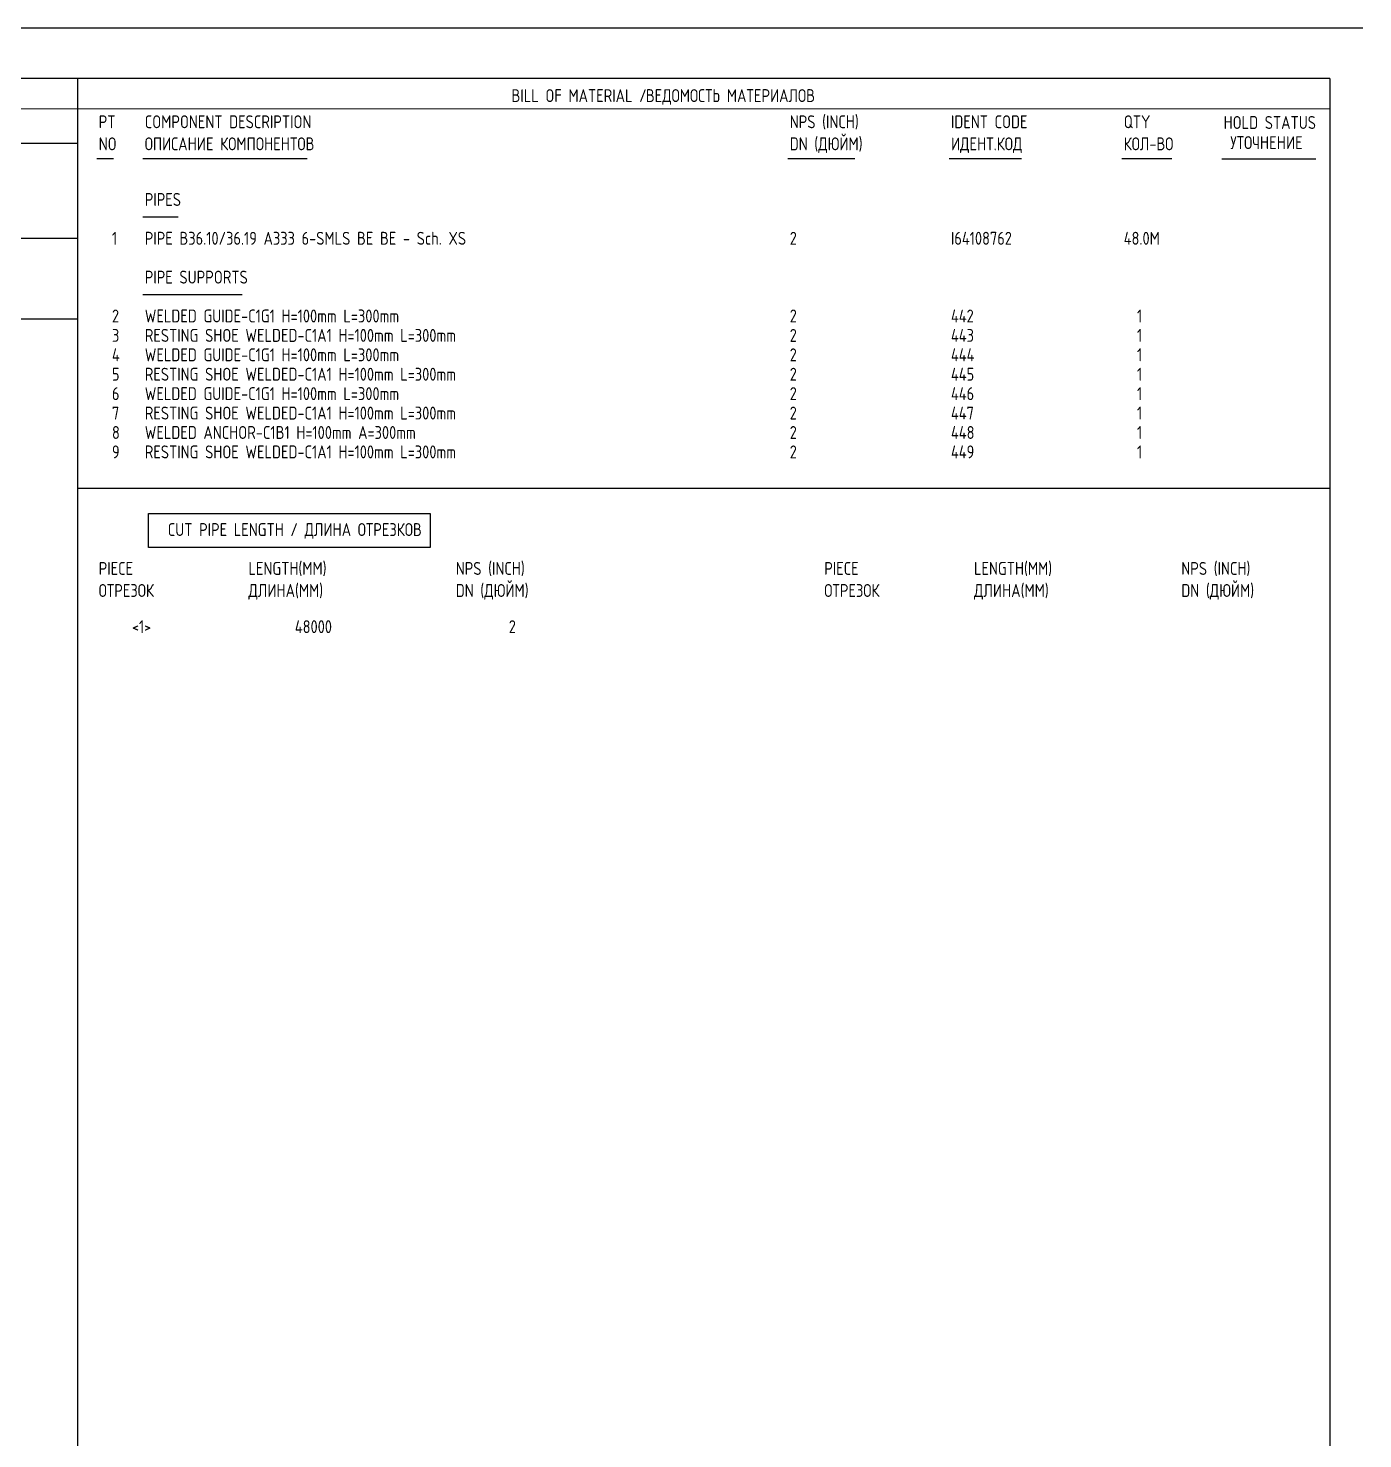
# Model space of a CAD drawing. Extents: x -1005 to 594, y -998 to 420.
# Drawn here: x 395.4 to 594, y 210 to 420 of the extents above; entities that cross this region are included whole.
import ezdxf

# ---------------------------------------------------------------- set-up
doc = ezdxf.new("R2010")
doc.units = 0
doc.styles.add('TTFN17', font='GOST type A')

msp = doc.modelspace()

# ---------------------------------------------------------------- linework, layer by layer
at = {"layer": 'GT_1', "flags": 128}
for points in [[(594, 420), (0, 420)], [(589.1, 412.5), (25.4, 412.5)], [(402.7, 412.5), (402.7, 7.5)], [(589.1, 412.5), (589.1, 7.5)], [(589.1, 408), (162.7, 407.9)], [(190.3, 402.9), (402.7, 402.9)], [(408.046, 400.531), (405.557, 400.531)], [(436.894, 400.531), (412.414, 400.531)], [(518.373, 400.531), (508.414, 400.531)], [(543.202, 400.531), (532.414, 400.531)], [(565.597, 400.531), (558.129, 400.531)], [(587, 400.5), (573, 400.5)], [(417.669, 391.854), (412.414, 391.854)], [(402.7, 388.7), (226.9, 388.7)], [(427.211, 380.289), (412.414, 380.289)], [(402.7, 376.7), (25.4, 376.7)], [(402.7, 351.537), (589, 351.537)], [(413.271, 347.752), (455.204, 347.752), (455.204, 342.704), (413.271, 342.704), (413.271, 347.752)]]:
    msp.add_lwpolyline(points, dxfattribs=at)

# ---------------------------------------------------------------- texts
at = {"layer": 'GT_1', "style": 'TTFN17'}
for s, p in [('BILL OF MATERIAL /', (467.289, 409)), ('ВЕДОМОСТЬ МАТЕРИАЛОВ', (487.289, 409)), ('PT', (405.846, 405.109)), ('COMPONENT DESCRIPTION', (412.703, 405.109)), ('NPS (INCH)', (508.703, 405.109)), ('IDENT CODE', (532.703, 405.109)), ('QTY', (558.417, 405.109)), ('HOLD STATUS', (573.289, 405)), ('NO', (405.846, 401.822)), ('ОПИСАНИЕ КОМПОНЕНТОВ', (412.703, 401.822)), ('DN (ДЮЙМ)', (508.703, 401.822)), ('ИДЕНТ.КОД', (532.703, 401.822)), ('КОЛ-ВО', (558.417, 401.822)), ('УТОЧНЕНИЕ', (574.289, 402)), ('PIPES', (412.703, 393.544)), ('  1', (405.846, 387.762)), ('PIPE B36.10/36.19 A333 6-SMLS BE BE - Sch. XS', (412.703, 387.762)), ('2', (508.703, 387.762)), ('I64108762', (532.703, 387.762)), ('48.0M', (558.417, 387.762)), ('PIPE SUPPORTS', (412.703, 381.98)), ('  2', (405.846, 376.197)), ('WELDED GUIDE-C1G1 H=100mm L=300mm', (412.703, 376.197)), ('2', (508.703, 376.197)), ('442', (532.703, 376.197)), ('  1', (558.417, 376.197)), ('  3', (405.846, 373.306)), ('RESTING SHOE WELDED-C1A1 H=100mm L=300mm', (412.703, 373.306)), ('2', (508.703, 373.306)), ('443', (532.703, 373.306)), ('  1', (558.417, 373.306)), ('  4', (405.846, 370.415)), ('WELDED GUIDE-C1G1 H=100mm L=300mm', (412.703, 370.415)), ('2', (508.703, 370.415)), ('444', (532.703, 370.415)), ('  1', (558.417, 370.415)), ('  5', (405.846, 367.524)), ('RESTING SHOE WELDED-C1A1 H=100mm L=300mm', (412.703, 367.524)), ('2', (508.703, 367.524)), ('445', (532.703, 367.524)), ('  1', (558.417, 367.524)), ('  6', (405.846, 364.633)), ('WELDED GUIDE-C1G1 H=100mm L=300mm', (412.703, 364.633)), ('2', (508.703, 364.633)), ('446', (532.703, 364.633)), ('  1', (558.417, 364.633)), ('  7', (405.846, 361.741)), ('RESTING SHOE WELDED-C1A1 H=100mm L=300mm', (412.703, 361.741)), ('2', (508.703, 361.741)), ('447', (532.703, 361.741)), ('  1', (558.417, 361.741)), ('  8', (405.846, 358.85)), ('WELDED ANCHOR-C1B1 H=100mm A=300mm', (412.703, 358.85)), ('2', (508.703, 358.85)), ('448', (532.703, 358.85)), ('  1', (558.417, 358.85)), ('  9', (405.846, 355.959)), ('RESTING SHOE WELDED-C1A1 H=100mm L=300mm', (412.703, 355.959)), ('2', (508.703, 355.959)), ('449', (532.703, 355.959)), ('  1', (558.417, 355.959)), ('CUT PIPE LENGTH / ДЛИНА ОТРЕЗКОВ', (416.132, 344.395)), ('PIECE', (405.846, 338.612)), ('LENGTH(MM)', (428.132, 338.612)), ('NPS (INCH)', (458.989, 338.612)), ('PIECE', (513.846, 338.612)), ('LENGTH(MM)', (536.132, 338.612)), ('NPS (INCH)', (566.989, 338.612)), ('ОТРЕЗОК', (405.846, 335.326)), ('ДЛИНА(MM)', (428.132, 335.326)), ('DN (ДЮЙМ)', (458.989, 335.326)), ('ОТРЕЗОК', (513.846, 335.326)), ('ДЛИНА(MM)', (536.132, 335.326)), ('DN (ДЮЙМ)', (566.989, 335.326)), ('     <1>', (405.846, 329.939)), ('       48000', (428.132, 329.939)), ('        2', (458.989, 329.939))]:
    msp.add_text(s, height=1.925, dxfattribs=at).set_placement(p)

doc.saveas('drawing.dxf')
